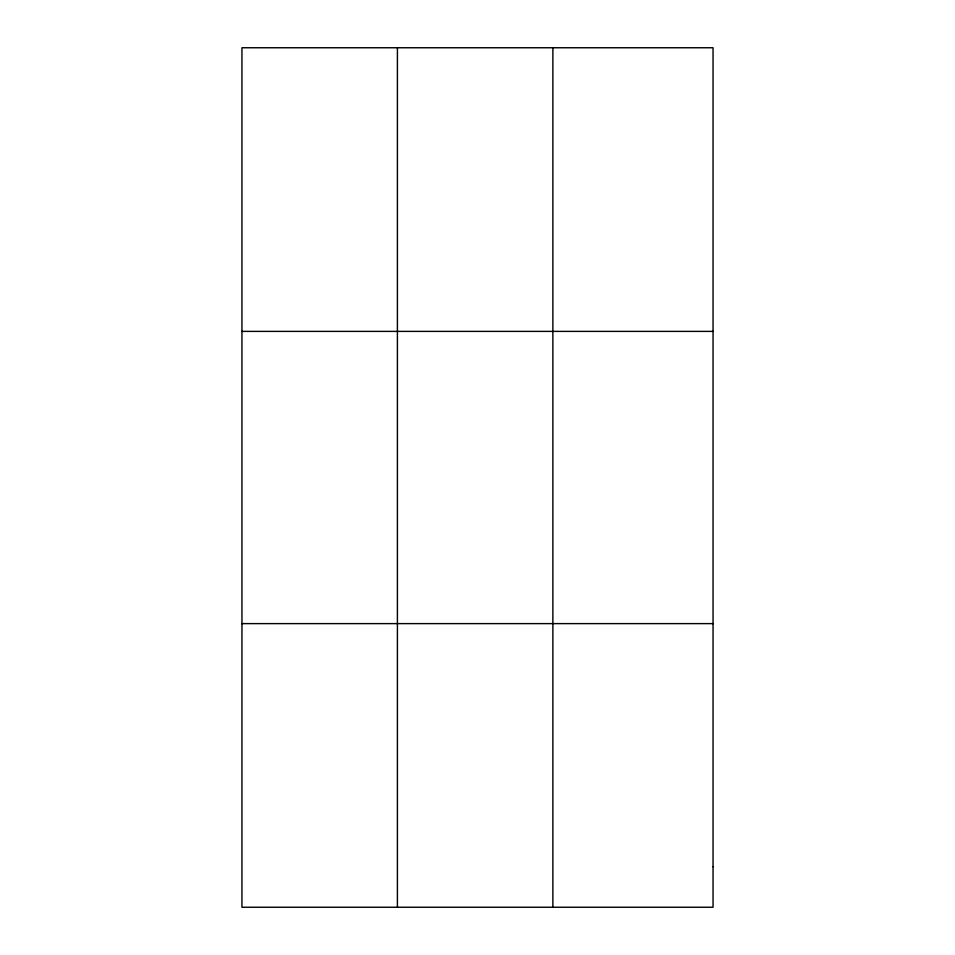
<?xml version="1.0" encoding="UTF-8"?>
<svg xmlns="http://www.w3.org/2000/svg" width="955" height="955" viewBox="0 0 955 955"><rect width="100%" height="100%" fill="white"/><g stroke="black" fill="none" stroke-linecap="round" stroke-linejoin="round"><path stroke-width="1.43" d="M397.411 907.25L397.411 47.75M552.873 907.25L552.873 47.75M241.949 331.385L713.051 331.385M241.949 623.615L713.051 623.615M713.051 866.734L713.051 907.25L241.949 907.25L241.949 47.75L713.051 47.75L713.051 866.734"/></g></svg>
